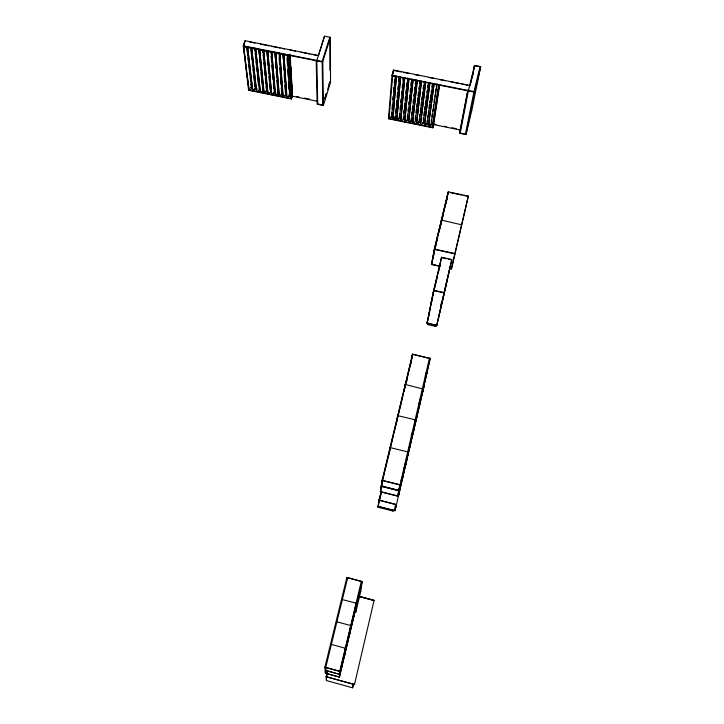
<?xml version="1.0" encoding="UTF-8"?>
<svg xmlns="http://www.w3.org/2000/svg" width="724" height="724" viewBox="0 0 724 724"><rect width="100%" height="100%" fill="white"/><g stroke="black" fill="none" stroke-linecap="round" stroke-linejoin="round"><path stroke-width="1.09" d="M324.895 667.202L325.248 673.22L339.429 677.139L339.773 671.302L324.895 667.202L346.887 577.471L361.312 581.426M339.637 676.216L339.8 673.519M339.809 673.338L339.981 670.514M346.742 579.68L346.887 577.471M427.097 123.578L433.595 124.899L432.889 127.831L388.462 118.763L392.055 75.359L393.548 70.047L469.668 85.513M395.295 75.567L391.657 117.152L388.996 118.51L392.67 75.893M392.58 75.359L392.77 73.106L393.413 73.233M474.464 65.884L480.048 66.554L473.912 92.011L392.019 75.758L393.548 70.047M344.506 655.835L344.778 652.704M344.796 652.496L345.086 649.211M391.657 117.152L391.72 112.211M392.01 108.835L392.399 104.337M392.797 99.84L393.087 96.473M393.476 91.975L393.865 87.477M394.254 82.979L394.553 79.604M344.696 655.102L345.303 648.233L331.366 644.441M344.905 654.179L345.185 651.012M345.203 650.804L345.493 647.482M392.915 119.306L396.381 76.228L392.915 119.306L395.576 117.949L399.349 77.522M395.666 113.007L396.082 108.519M396.39 105.143L396.806 100.654M397.123 97.278L397.539 92.79M397.856 89.414L398.164 86.047M398.58 81.55L398.897 78.183M396.833 120.112L400.553 77.061L396.833 120.112L399.503 118.745L403.512 78.346M399.277 117.179L399.612 113.813M400.055 109.324L400.39 105.948M400.716 102.582L401.051 99.215M401.494 94.726L401.829 91.36M402.164 87.984L402.49 84.618M402.933 80.129L403.159 77.884M400.761 120.908L404.725 77.884L400.761 120.908L403.431 119.55L407.793 78.047M403.331 116.863L403.431 119.55M403.684 113.496L404.037 110.129M404.381 106.763L404.734 103.396M405.087 100.03L405.44 96.663M405.793 93.296L406.146 89.93M406.499 86.563L406.852 83.197M404.698 121.713L408.906 78.717L404.698 121.713L407.359 120.347L411.965 78.88M349.692 634.124L350.081 630.532M350.108 630.296L350.516 626.522M349.882 633.419L350.733 625.554L336.895 621.826M350.09 632.495L350.479 628.866M350.507 628.631L350.923 624.821M407.268 117.659L407.639 114.292M408.019 110.935L408.264 108.691M408.761 104.202L409.006 101.957M409.377 98.6L409.748 95.233M410.119 91.867L410.49 88.509M410.87 85.142L411.241 81.776M408.635 122.519L413.087 79.55L408.635 122.519L411.295 121.152L416.146 79.703M411.214 118.465L411.295 121.152M411.612 115.098L412.001 111.74M412.264 109.496L412.653 106.138M413.042 102.772L413.44 99.414M413.829 96.048L414.092 93.812M414.481 90.446L414.87 87.088M415.268 83.722L415.531 81.486M412.571 123.315L417.277 80.382L412.571 123.315L415.232 121.949L420.327 80.536M415.169 119.27L415.576 115.903M415.992 112.546L416.4 109.188M416.68 106.944L417.087 103.586M417.368 101.351L417.775 97.993M418.047 95.749L418.463 92.391M418.87 89.034L419.151 86.79M419.558 83.432L419.829 81.188M354.805 612.748L355.303 608.712M355.339 608.441L355.855 604.214M354.986 612.07L356.09 603.155L342.343 599.572M416.517 124.121L421.477 81.215L416.517 124.121L419.178 122.754L424.517 81.369M355.004 611.97L355.792 612.178L356.923 603.373L362.127 581.598L347.701 577.689L325.737 667.428L326.053 673.438M419.268 118.953L419.178 122.754M419.558 116.718L419.839 114.473M420.273 111.116L420.707 107.758M420.997 105.523L421.422 102.165M421.712 99.93L422.146 96.573M422.427 94.328L422.716 92.093M423.151 88.735L423.585 85.378M420.463 124.926L425.676 82.047L420.463 124.926L423.124 123.56L428.554 83.314M423.232 119.759L423.531 117.523M423.839 115.288L424.282 111.93M424.59 109.695L425.033 106.338M425.341 104.102L425.793 100.745M426.092 98.509L426.391 96.274M426.843 92.916L427.142 90.681M427.594 87.323L427.893 85.088M424.409 125.732L429.875 82.88L424.409 125.732L427.07 124.365L432.744 84.147M355.792 612.178L360.769 591.327L362.127 581.598M427.205 120.564L427.07 124.365M427.513 118.329L427.984 114.98M428.3 112.745L428.617 110.51M428.934 108.274L429.404 104.917M429.712 102.681L430.029 100.446M430.346 98.211L430.816 94.862M431.133 92.627L431.441 90.391M431.911 87.034L432.228 84.799M428.364 126.537L434.083 83.713L428.364 126.537L431.024 125.171L437.106 83.866M431.178 121.37L431.504 119.134M431.83 116.908L432.319 113.55M432.644 111.324L432.979 109.089M433.305 106.853L433.631 104.618M433.957 102.383L434.454 99.034M434.78 96.799L435.106 94.563M435.432 92.328L435.92 88.98M436.255 86.744L436.581 84.518M438.663 85.016L432.328 127.352L439.016 84.572M432.889 127.831L439.314 85.142M433.54 125.261L439.667 84.699M393.566 510.438L393.422 511.126L377.91 507.198L379.177 499.533M401.956 480.148L408.372 452.002L407.603 451.812L408.327 452.21L398.191 496.329L380.353 491.777L382.308 479.768M378.625 507.379L378.733 506.673M388.851 454.428L390.046 447.559L407.585 451.867M389.53 451.007L390.182 447.061M397.865 415.169L396.589 422.255L402.915 395.956M403.974 391.566L405.232 384.48L422.309 388.815M404.653 387.955L405.349 384.055M410.553 364.833L410.915 362.833M411.205 361.258L412.327 355.059M411.178 361.611L412.544 354.099L429.432 358.335M439.902 266.378L431.513 264.513L434.4 249.065L448.256 191.842L468.31 196.086L464.491 212.91M431.712 263.645L434.626 248.205M352.579 687.8L353.43 683.51L352.579 687.8L326.424 680.542L326.216 676.687L354.488 684.515L326.225 676.768M439.513 230.16L441.495 219.861M446.12 202.702L447.921 193.308M446.011 203.408L448.256 191.842M468.356 90.907L474.546 65.477L480.7 66.68L471.758 110.573L465.984 134.583L459.532 133.27L467.695 90.781M468.021 89.921L460.31 130.012L433.676 124.591L433.803 124.085L435.938 124.519M460.156 133.388L468.437 90.509M472.184 77.468L473.044 73.052M473.478 70.834L474.338 66.409M472.736 74.744L474.546 65.477M444.147 293.926L436.762 325.529L427.042 323.302L433.676 290.243L444.093 292.577M427.241 322.424L433.767 289.917M465.369 134.456L473.994 91.613M436.364 324.28L435.866 326.433L427.495 324.515L427.857 322.85M465.984 134.583L474.654 91.74L480.7 66.68M438.192 273.645L439.088 269.238M439.459 267.527L441.531 257.292L451.812 259.554L444.002 294.514M428.165 324.669L428.382 323.61M372.896 600.106L359.213 596.603M392.851 510.257L392.707 510.945L392.87 510.248M358.253 596.078L374.091 600.422L359.231 596.476M395.63 504.438L394.281 510.619L378.019 506.492M397.431 496.139L429.495 358.045M435.196 326.28L435.567 324.614M394.308 510.52L395.023 510.701L396.309 504.854L395.576 504.673M398.191 496.329L404.526 468.5L403.748 468.31M435.866 326.433L436.092 325.375M425.269 376.317L425.965 373.159L426.717 373.34L419.965 402.897L419.232 402.725M404.897 464.147L405.639 464.328L409.25 448.862L415.802 420.146L415.042 419.965M426.11 373.258L426.02 373.656M409.015 450.645L410.617 443.45L409.902 443.278M408.544 448.518L409.286 448.708L412.843 433.459L419.477 404.372L418.716 404.191M436.762 325.529L444.165 292.252M412.436 435.975L414.083 428.608M412.146 433.088L412.888 433.269L416.409 418.164L423.097 388.878L422.336 388.697M417.513 413.857L415.793 421.549L415.105 421.377M426.68 373.493L416.445 418.01L415.712 417.839M419.142 407.205L420.897 399.349L420.192 399.186M424.21 385.15L422.427 393.105L421.739 392.942M423.422 388.046L430.21 358.371L429.459 358.19M424.391 384.706L395.023 510.701M449.342 268.459L451.441 268.93L454.98 253.291M461.622 224.802L441.414 220.105M451.812 259.554L444.02 292.894L433.613 290.559L441.531 257.292M441.314 305.085L450.301 266.305M438.337 318.488L447.07 280.794M352.986 685.872L353.502 683.619M398.879 489.569L398.698 490.311L381.276 485.94M399.413 487.279L398.662 490.519L381.24 486.148M394.48 509.741L394.318 510.438L378.055 506.32M415.169 421.069L415.323 420.418M421.667 393.259L421.811 392.616M408.372 452.002L412.101 436.038L411.332 435.848M426.717 373.34L430.21 358.371M354.47 684.587L374.118 600.286M468.31 196.086L454.844 253.88L434.346 249.382L448.192 192.186M451.441 268.93L464.618 212.367M440.654 305.953L441.405 302.723M339.71 674.922L344.633 654.342M349.882 632.405L345.04 652.659L349.891 632.287M350.271 630.758L355.041 610.812M339.429 677.139L355.529 609.771M432.59 295.772L440.138 264.052M431.187 302.795L433.287 293.926M433.794 291.781L437.558 276.025M429.821 309.61L432.69 297.546M428.481 316.243L430.346 308.361M427.042 323.302L429.613 312.524M427.495 324.515L427.64 323.918M465.559 133.587L465.441 134.103L460.22 133.035M412.544 354.099L382.127 480.519L399.865 484.953M381.874 482.51L389.114 452.346M389.684 450.047L397.005 419.558M397.304 418.391L404.454 388.616M404.734 387.494L411.721 358.425M384.118 474.12L381.204 486.356L398.616 490.718M384.598 472.184L393.458 435.269M393.983 433.097L396.508 422.744M403.929 391.829L410.924 362.688M380.969 488.257L382.534 481.713M406.39 382.453L407.178 379.186M380.353 491.777L381.955 485.017M381.286 490.781L379.014 500.239L396.435 504.646L379.041 500.058M378.634 502.963L381.267 491.949M377.91 507.198L381.286 493.135M361.33 581.272L339.773 671.392L325.737 667.528M339.891 671.99L344.941 650.822M345.339 649.211L350.316 628.369M350.706 626.803L355.602 606.287M355.529 607.626L339.601 674.288L325.9 670.596M355.502 607.889L339.592 674.379L325.891 670.415M339.719 674.84L344.642 654.234M350.289 630.64L355.059 610.685M433.694 253.219L440.228 226.205M440.771 223.969L446.889 198.693M433.631 253.527L437.549 237.327M438.074 235.173L439.902 227.608M440.708 224.295L446.826 199.028M432.735 258.341L436.11 244.395M436.681 241.934L437.721 237.644M440.346 226.802L443.513 213.698M431.513 264.513L433.947 254.405M470.03 85.513L472.935 73.613M470.482 83.749L472.853 74.011M326.225 676.85L327.284 672.415M326.488 677.157L327.547 672.786M326.424 680.542L326.424 676.035M459.532 133.27L460.364 129.858M389.195 115.858L388.489 118.41L432.934 127.469M388.462 118.763L389.159 116.22M322.922 104.509L322.768 105.007L317.736 103.975M324.732 98.654L326.361 93.36M328.968 84.889L329.945 81.722M323.429 103.251L322.777 105.369L322.162 61.486L329.791 37.232L329.909 70.418M324.732 99.016L326.361 93.731M327.664 89.495L329.954 82.093M316.189 60.707L317.148 104.22L323.375 105.487L330.542 82.21L330.425 37.358L324.497 36.2L316.813 60.427L317.746 104.337M323.375 105.487L322.795 61.612L330.425 37.358M322.334 61.377L322.171 61.902L243.354 46.255L245.119 40.707L318.479 55.621M316.822 60.834L316.985 60.318M318.497 55.576L324.497 36.2M291.374 96.826L290.831 98.491L288.27 55.576M292.234 96.12L291.428 98.609L248.54 89.867M245.119 40.707L243.3 45.838L248.585 90.229L291.446 98.98L292.252 96.482L289.817 54.209M316.958 101.188L292.351 96.183L292.315 92.319M428.029 126.094L430.68 124.718L431.024 125.171M412.237 122.872L414.01 121.958M416.173 123.677L417.947 122.763M424.074 125.288L425.848 124.374M404.363 121.27L407.024 119.903L407.359 120.347M391.331 116.709L388.661 118.066L388.996 118.51M392.58 118.863L395.25 117.505L395.576 117.949M396.508 119.668L399.168 118.302L399.503 118.745M279.057 52.879L282.07 94.826L279.383 96.156L279.084 95.722L281.772 94.391L281.292 87.767M282.894 96.5L285.582 95.17L285.88 95.604L283.202 96.935L282.894 96.5L279.844 53.522L283.202 96.935M287.138 54.481L289.7 96.383L287.012 97.713L286.713 97.278L289.392 95.948L289.256 93.74M263.047 50.789L266.866 91.731L264.179 93.052L263.88 92.618L266.568 91.296L266.052 85.767M267.066 51.585L270.667 92.5L267.98 93.83L267.672 93.396L269.464 92.509M271.473 94.174L274.161 92.844L274.459 93.278L271.772 94.6L271.473 94.174L267.726 51.114L271.772 94.6M275.02 52.083L278.269 94.048L275.582 95.378L275.274 94.944L277.962 93.622L277.618 89.197M246.748 72.753L249.029 89.966L251.717 88.645L246.984 47.223M250.993 48.037L255.5 89.414L252.812 90.735L252.513 90.301L254.305 89.423M256.595 91.505L251.635 47.92L256.595 91.505L259.283 90.183L254.92 48.092M260.387 92.283L255.653 48.716L260.387 92.283L263.074 90.953L259.038 49.992M249.545 41.983L255.011 43.069M260.486 44.146L269.238 45.884M271.428 46.309L280.179 48.046M282.369 48.481L284.559 48.906M290.025 49.992L295.501 51.078M300.967 52.155L309.727 53.884M311.917 54.318L317.384 55.404M393.512 70.454L401.241 71.984M403.449 72.418L408.96 73.513M414.481 74.599L420.001 75.694M428.834 77.441L434.355 78.536M439.866 79.622L445.387 80.717M450.907 81.803L459.74 83.55M461.948 83.993L467.469 85.079M243.3 45.838L322.795 61.612M392.055 75.359L474.654 91.74M288.894 55.703L243.4 46.671L244.259 43.684M471.143 110.446L471.758 110.573M444.455 126.248L446.59 126.682M451.912 127.768L456.174 128.637M296.786 96.564L298.922 96.998M304.27 98.084L309.619 99.17M250.486 87.622L252.685 88.066M254.884 88.509L257.083 88.962M265.871 90.753L268.061 91.197M273.554 92.319L275.753 92.763M281.247 93.885L283.446 94.328M288.93 95.45L291.129 95.894M391.358 116.302L396.77 117.406M398.942 117.849L401.105 118.283M403.268 118.727L405.44 119.17M410.852 120.275L413.024 120.709M418.436 121.813L420.599 122.256M422.771 122.7L424.934 123.134M254.92 88.88L257.12 89.324M273.591 92.681L275.781 93.125M418.391 122.175L420.553 122.609M424.879 123.496L422.716 123.053L423.124 123.56M450.301 192.638L461.903 195.091M464.012 195.534L468.238 196.43M434.4 249.065L454.916 253.563M441.468 257.617L446.599 258.749M448.654 259.201L450.708 259.654M431.567 264.215L439.966 266.07M449.414 268.161L451.505 268.631M427.106 323.031L436.825 325.248M412.49 354.38L428.373 358.081M425.929 373.312L426.816 373.512M422.391 388.462L423.151 388.643M420.155 399.331L420.861 399.494M418.762 404.037L419.513 404.218M415.676 417.983L416.409 418.164M397.729 415.63L415.848 419.947M415.151 421.16L415.848 421.332M412.101 433.278L412.843 433.459M411.368 435.685L412.137 435.875M409.847 443.504L410.562 443.676M408.508 448.681L409.25 448.862M408.363 450.256L409.069 450.428M406.381 458.373L407.096 458.554L405.576 465.414L404.87 465.233M406.336 458.573L407.051 458.754M404.852 464.346L405.594 464.527M404.906 465.089L405.612 465.261M403.793 468.147L404.562 468.338M402.825 473.614L403.549 473.795L402.073 480.419L401.132 480.293M402.77 473.849L403.494 474.03M401.205 479.967L402.128 480.193M400.707 484.881L382.163 480.311M399.223 489.071L399.947 489.252L398.553 495.533L397.847 495.352M399.186 489.225L399.91 489.406M397.883 495.198L398.589 495.379M380.381 491.578L397.494 495.877M359.991 591.128L360.769 591.327M356.09 603.155L356.923 603.373M326.044 673.356L339.429 677.058M392.209 75.405L392.562 75.866M247.572 46.734L252.812 90.735M263.074 90.953L262.45 87.206M249.029 89.966L243.563 45.911L245.02 58.219M245.282 60.454L246.477 70.518M246.803 47.893L247.698 55.73M247.961 57.974L248.477 62.454M248.73 64.689L249.889 74.771M250.142 77.016L250.658 81.495M250.911 83.731L251.427 88.21M247.698 47.847L252.513 90.301M250.92 49.829L252.024 59.893M252.269 62.128L252.757 66.608M253.002 68.843L253.491 73.323M253.735 75.558L254.957 86.744M254.721 48.752L254.948 50.97M255.183 53.187L255.762 58.725M255.988 60.943L256.45 65.377M256.685 67.594L257.147 72.02M257.373 74.237L258.531 85.323M258.839 50.653L259.273 55.087M259.599 58.409L260.043 62.834M260.26 65.051L260.803 70.59M261.029 72.807L262.233 84.989M264.179 93.052L259.672 49.513L263.88 92.618M267.672 93.396L263.699 50.309L267.98 93.83M262.74 50.345L262.939 52.562M263.147 54.771L263.672 60.309M263.871 62.517L264.396 68.056M264.604 70.264L265.12 75.803M265.328 78.011L265.844 83.55M266.749 51.142L267.237 56.671M267.527 59.992L268.016 65.522M268.215 67.73L268.704 73.269M268.993 76.581L269.382 81.007M269.681 84.328L270.17 89.857M270.993 51.286L274.459 93.278M271.138 56.363L271.591 61.893M271.871 65.205L272.324 70.735M272.604 74.047L273.057 79.577M273.337 82.898L273.799 88.419M275.582 95.378L271.762 51.911L275.274 94.944M274.794 52.734L275.22 58.264M275.473 61.576L275.989 68.21M276.251 71.522L276.677 77.043M276.939 80.355L277.446 86.989M279.383 96.156L275.808 52.716L279.084 95.722M279.138 57.956L279.618 64.581M279.853 67.893L280.333 74.518M280.577 77.83L281.048 84.455M286.713 97.278L283.899 54.318L287.012 97.713M283.093 53.685L285.88 95.604M282.849 54.336L283.138 58.753M283.437 63.169L283.88 69.785M284.179 74.201L284.695 81.93M284.912 85.233L285.356 91.858M287.084 58.445L287.491 65.06M287.763 69.477L288.243 77.197M288.514 81.604L288.985 89.333M288.876 55.286L291.446 98.98M290.197 55.241L290.713 64.228M290.84 66.472L291.419 76.59M291.546 78.835L292.125 88.943M290.025 55.748L292.351 96.183M289.962 67.323L290.098 69.522M290.677 79.45L290.804 81.658M291.383 91.586L291.573 94.898"/></g></svg>
